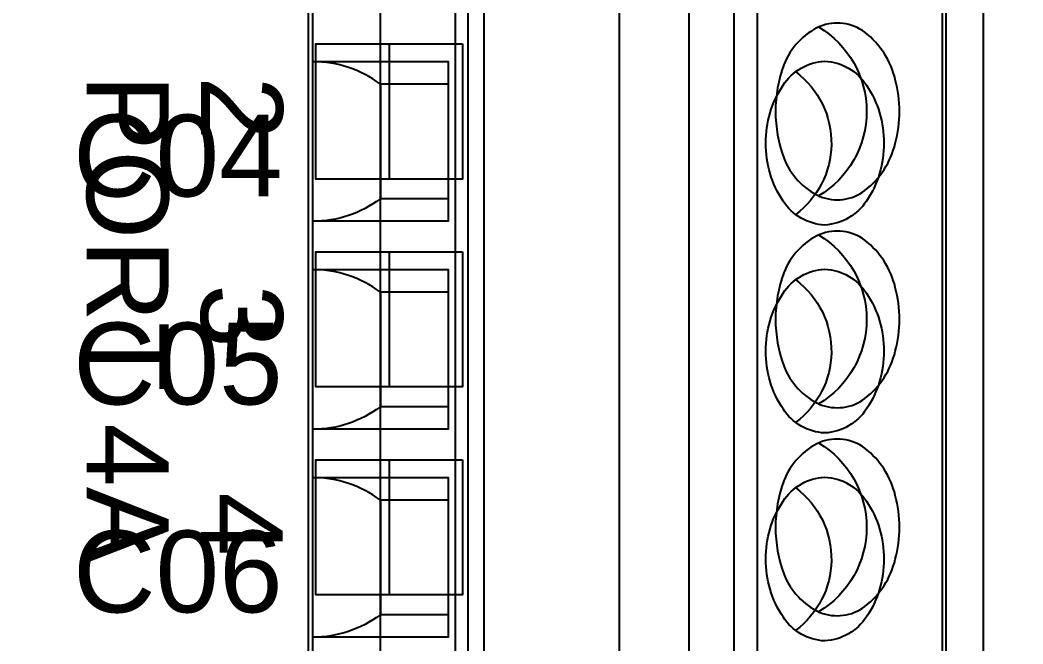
# Model space of a CAD drawing. Extents: x 1 to 23.7, y 0.2 to 17.
# Drawn here: x 19.208 to 20.173, y 5.437 to 6.037 of the extents above; entities that cross this region are included whole.
import ezdxf

# ---------------------------------------------------------------- set-up
doc = ezdxf.new("R2010")
doc.units = 0
doc.header["$MEASUREMENT"] = 0
for name, color, linetype in [('2_01__0-__EMPTY', 7, 'CONTINUOUS'), ('2_02__A0__EIA-232_EIA-485', 7, 'CONTINUOUS'), ('2_03__1-___4__DI__4__DO__S', 7, 'CONTINUOUS'), ('2_04__B-___4__DI__4__DO__F', 7, 'CONTINUOUS'), ('2_05__C-___4__DI__3__DO', 7, 'CONTINUOUS'), ('2_06__2X___8__DO__STD_FORM', 7, 'CONTINUOUS'), ('2_07__2A___8__DO__STD_FORM', 7, 'CONTINUOUS'), ('2_08__2B___8__DO__STD__6__', 7, 'CONTINUOUS'), ('2_09__2C___8__DO__STD__2__', 7, 'CONTINUOUS'), ('2_10__3-___8__DI', 7, 'CONTINUOUS'), ('2_11__D-___14__DI', 7, 'CONTINUOUS'), ('2_12__5-___8__AI', 7, 'CONTINUOUS'), ('2_13__6-___4__AI__4__AO', 7, 'CONTINUOUS'), ('6_00_____DWG', 7, 'CONTINUOUS')]:
    doc.layers.add(name, color=color, linetype=linetype)
doc.styles.add('ARIAL', font='arial.ttf')

msp = doc.modelspace()

# ---------------------------------------------------------------- linework, layer by layer
at = {"layer": '2_01__0-__EMPTY'}
msp.add_lwpolyline([(20.13457, 5.24851), (20.13457, 6.21374, 0.414214), (20.10468, 6.24363), (20.08957, 6.24363), (20.08957, 6.48363), (20.10468, 6.48363, 0.414214), (20.13457, 6.51351), (20.13457, 6.87124, 0.414973), (20.10468, 6.90113), (19.58445, 6.90113, 0.414973), (19.55457, 6.87124), (19.55457, 6.51351, 0.414214), (19.58445, 6.48363), (19.59957, 6.48363), (19.59957, 6.24363), (19.58445, 6.24363, 0.414214), (19.55457, 6.21374), (19.55457, 5.24851, 0.414214)], format="xyb", dxfattribs=at)
at = {"layer": '2_02__A0__EIA-232_EIA-485'}
for points in [[(20.09482, 6.24907), (20.09482, 5.24907), (19.48582, 5.24907), (19.48582, 6.24907)], [(19.63375, 6.01407), (19.63375, 5.88407), (19.49289, 5.88407), (19.49289, 6.01407)], [(19.63375, 5.81407), (19.63375, 5.68407), (19.49289, 5.68407), (19.49289, 5.81407)], [(19.63375, 5.61407), (19.63375, 5.48407), (19.49289, 5.48407), (19.49289, 5.61407)]]:
    msp.add_lwpolyline(points, close=True, dxfattribs=at)
for points in [[(19.63929, 5.24907), (19.63929, 6.24907)], [(19.78482, 5.24907), (19.78482, 6.24907)], [(19.89482, 5.24907), (19.89482, 6.24907)], [(19.5636, 5.88407), (19.5636, 6.01407)], [(19.5636, 5.68407), (19.5636, 5.81407)], [(19.5636, 5.48407), (19.5636, 5.61407)]]:
    msp.add_lwpolyline(points, dxfattribs=at)
for points in [[(19.94271, 5.90432, 0.194747), (19.97737, 5.86731, 0.262202), (20.0206, 5.87298, 0.171582), (20.04986, 5.91836, 0.13218), (20.04986, 5.97977, 0.171584), (20.0206, 6.02516, 0.262202), (19.97737, 6.03082, 0.194747), (19.94271, 5.99381, 0.178318)], [(19.94271, 5.70432, 0.194747), (19.97737, 5.66731, 0.262202), (20.0206, 5.67298, 0.171582), (20.04986, 5.71836, 0.13218), (20.04986, 5.77977, 0.171584), (20.0206, 5.82516, 0.262202), (19.97737, 5.83082, 0.194747), (19.94271, 5.79381, 0.178318)], [(19.94271, 5.50432, 0.194747), (19.97737, 5.46731, 0.262202), (20.0206, 5.47298, 0.171582), (20.04986, 5.51836, 0.13218), (20.04986, 5.57977, 0.171584), (20.0206, 5.62516, 0.262202), (19.97737, 5.63082, 0.194747), (19.94271, 5.59381, 0.178318)]]:
    msp.add_lwpolyline(points, format="xyb", close=True, dxfattribs=at)
for points in [[(19.9762, 6.03027, -0.567711), (19.9762, 5.86786)], [(19.9762, 5.83027, -0.567711), (19.9762, 5.66786)], [(19.9762, 5.63027, -0.567711), (19.9762, 5.46786)]]:
    msp.add_lwpolyline(points, format="xyb", dxfattribs=at)
at = {"layer": '2_03__1-___4__DI__4__DO__S'}
msp.add_lwpolyline([(20.09857, 6.62016), (20.09857, 5.02016), (19.48986, 5.02016), (19.48986, 6.62016)], close=True, dxfattribs=at)
for points in [[(19.6266, 6.62016), (19.6266, 5.02016)], [(19.65444, 6.62016), (19.65444, 5.02016)], [(19.85154, 6.62016), (19.85154, 5.02016)], [(19.91697, 6.62016), (19.91697, 5.02016)], [(19.48986, 5.99693), (19.61993, 5.99693), (19.61993, 5.84339), (19.48986, 5.84339)], [(19.5548, 5.97528), (19.5548, 5.86504)], [(19.48986, 5.79693), (19.61993, 5.79693), (19.61993, 5.64339), (19.48986, 5.64339)], [(19.5548, 5.77528), (19.5548, 5.66504)], [(19.48986, 5.59693), (19.61993, 5.59693), (19.61993, 5.44339), (19.48986, 5.44339)], [(19.5548, 5.57528), (19.5548, 5.46504)]]:
    msp.add_lwpolyline(points, dxfattribs=at)
for points in [[(19.61993, 5.97528), (19.5548, 5.97528, 0.162853), (19.48986, 5.99693, 1.944453)], [(19.95406, 5.98724, -0.001746), (19.95419, 5.9871, -0.240907), (19.98843, 5.91701, -0.231198), (19.95419, 5.85007, -0.005828), (19.95426, 5.84977)], [(19.61993, 5.86504), (19.5548, 5.86504, -0.162853), (19.48986, 5.84339, -1.944453)], [(19.61993, 5.77528), (19.5548, 5.77528, 0.162853), (19.48986, 5.79693, 1.944453)], [(19.95406, 5.78724, -0.001746), (19.95419, 5.7871, -0.240907), (19.98843, 5.71701, -0.231198), (19.95419, 5.65007, -0.005828), (19.95426, 5.64977)], [(19.61993, 5.66504), (19.5548, 5.66504, -0.162853), (19.48986, 5.64339, -1.944453)], [(19.61993, 5.57528), (19.5548, 5.57528, 0.162853), (19.48986, 5.59693, 1.944453)], [(19.95406, 5.58724, -0.001746), (19.95419, 5.5871, -0.240907), (19.98843, 5.51701, -0.231198), (19.95419, 5.45007, -0.005828), (19.95426, 5.44977)], [(19.61993, 5.46504), (19.5548, 5.46504, -0.162853), (19.48986, 5.44339, -1.944453)]]:
    msp.add_lwpolyline(points, format="xyb", dxfattribs=at)
for points in [[(19.98209, 5.99733, -0.244062), (20.02215, 5.97426, -0.154167), (20.03874, 5.91858, -0.154167), (20.02215, 5.86291, -0.236767), (19.98209, 5.83984, -0.24406), (19.94204, 5.86291, -0.154167), (19.92545, 5.91858, -0.154167), (19.94204, 5.97426, -0.244061)], [(19.98209, 5.79733, -0.244062), (20.02215, 5.77426, -0.154167), (20.03874, 5.71858, -0.154167), (20.02215, 5.66291, -0.236767), (19.98209, 5.63984, -0.24406), (19.94204, 5.66291, -0.154167), (19.92545, 5.71858, -0.154167), (19.94204, 5.77426, -0.244061)], [(19.98209, 5.59733, -0.244062), (20.02215, 5.57426, -0.154167), (20.03874, 5.51858, -0.154167), (20.02215, 5.46291, -0.236767), (19.98209, 5.43984, -0.24406), (19.94204, 5.46291, -0.154167), (19.92545, 5.51858, -0.154167), (19.94204, 5.57426, -0.244061)]]:
    msp.add_lwpolyline(points, format="xyb", close=True, dxfattribs=at)
at = {"layer": '2_04__B-___4__DI__4__DO__F'}
msp.add_lwpolyline([(20.09857, 6.62016), (20.09857, 5.02016), (19.48986, 5.02016), (19.48986, 6.62016)], close=True, dxfattribs=at)
for points in [[(19.6266, 6.62016), (19.6266, 5.02016)], [(19.65444, 6.62016), (19.65444, 5.02016)], [(19.85154, 6.62016), (19.85154, 5.02016)], [(19.91697, 6.62016), (19.91697, 5.02016)], [(19.48986, 5.99693), (19.61993, 5.99693), (19.61993, 5.84339), (19.48986, 5.84339)], [(19.5548, 5.97528), (19.5548, 5.86504)], [(19.48986, 5.79693), (19.61993, 5.79693), (19.61993, 5.64339), (19.48986, 5.64339)], [(19.5548, 5.77528), (19.5548, 5.66504)], [(19.48986, 5.59693), (19.61993, 5.59693), (19.61993, 5.44339), (19.48986, 5.44339)], [(19.5548, 5.57528), (19.5548, 5.46504)]]:
    msp.add_lwpolyline(points, dxfattribs=at)
for points in [[(19.61993, 5.97528), (19.5548, 5.97528, 0.162853), (19.48986, 5.99693, 1.944453)], [(19.95406, 5.98724, -0.001746), (19.95419, 5.9871, -0.240907), (19.98843, 5.91701, -0.231198), (19.95419, 5.85007, -0.005828), (19.95426, 5.84977)], [(19.61993, 5.86504), (19.5548, 5.86504, -0.162853), (19.48986, 5.84339, -1.944453)], [(19.61993, 5.77528), (19.5548, 5.77528, 0.162853), (19.48986, 5.79693, 1.944453)], [(19.95406, 5.78724, -0.001746), (19.95419, 5.7871, -0.240907), (19.98843, 5.71701, -0.231198), (19.95419, 5.65007, -0.005828), (19.95426, 5.64977)], [(19.61993, 5.66504), (19.5548, 5.66504, -0.162853), (19.48986, 5.64339, -1.944453)], [(19.61993, 5.57528), (19.5548, 5.57528, 0.162853), (19.48986, 5.59693, 1.944453)], [(19.95406, 5.58724, -0.001746), (19.95419, 5.5871, -0.240907), (19.98843, 5.51701, -0.231198), (19.95419, 5.45007, -0.005828), (19.95426, 5.44977)], [(19.61993, 5.46504), (19.5548, 5.46504, -0.162853), (19.48986, 5.44339, -1.944453)]]:
    msp.add_lwpolyline(points, format="xyb", dxfattribs=at)
for points in [[(19.98209, 5.99733, -0.244062), (20.02215, 5.97426, -0.154167), (20.03874, 5.91858, -0.154167), (20.02215, 5.86291, -0.236767), (19.98209, 5.83984, -0.24406), (19.94204, 5.86291, -0.154167), (19.92545, 5.91858, -0.154167), (19.94204, 5.97426, -0.244061)], [(19.98209, 5.79733, -0.244062), (20.02215, 5.77426, -0.154167), (20.03874, 5.71858, -0.154167), (20.02215, 5.66291, -0.236767), (19.98209, 5.63984, -0.24406), (19.94204, 5.66291, -0.154167), (19.92545, 5.71858, -0.154167), (19.94204, 5.77426, -0.244061)], [(19.98209, 5.59733, -0.244062), (20.02215, 5.57426, -0.154167), (20.03874, 5.51858, -0.154167), (20.02215, 5.46291, -0.236767), (19.98209, 5.43984, -0.24406), (19.94204, 5.46291, -0.154167), (19.92545, 5.51858, -0.154167), (19.94204, 5.57426, -0.244061)]]:
    msp.add_lwpolyline(points, format="xyb", close=True, dxfattribs=at)
at = {"layer": '2_05__C-___4__DI__3__DO'}
msp.add_lwpolyline([(20.09857, 6.62016), (20.09857, 5.02016), (19.48986, 5.02016), (19.48986, 6.62016)], close=True, dxfattribs=at)
for points in [[(19.6266, 6.62016), (19.6266, 5.02016)], [(19.65444, 6.62016), (19.65444, 5.02016)], [(19.85154, 6.62016), (19.85154, 5.02016)], [(19.91697, 6.62016), (19.91697, 5.02016)], [(19.48986, 5.99693), (19.61993, 5.99693), (19.61993, 5.84339), (19.48986, 5.84339)], [(19.5548, 5.97528), (19.5548, 5.86504)], [(19.48986, 5.79693), (19.61993, 5.79693), (19.61993, 5.64339), (19.48986, 5.64339)], [(19.5548, 5.77528), (19.5548, 5.66504)], [(19.48986, 5.59693), (19.61993, 5.59693), (19.61993, 5.44339), (19.48986, 5.44339)], [(19.5548, 5.57528), (19.5548, 5.46504)]]:
    msp.add_lwpolyline(points, dxfattribs=at)
for points in [[(19.61993, 5.97528), (19.5548, 5.97528, 0.162853), (19.48986, 5.99693, 1.944453)], [(19.95406, 5.98724, -0.001746), (19.95419, 5.9871, -0.240907), (19.98843, 5.91701, -0.231198), (19.95419, 5.85007, -0.005828), (19.95426, 5.84977)], [(19.61993, 5.86504), (19.5548, 5.86504, -0.162853), (19.48986, 5.84339, -1.944453)], [(19.61993, 5.77528), (19.5548, 5.77528, 0.162853), (19.48986, 5.79693, 1.944453)], [(19.95406, 5.78724, -0.001746), (19.95419, 5.7871, -0.240907), (19.98843, 5.71701, -0.231198), (19.95419, 5.65007, -0.005828), (19.95426, 5.64977)], [(19.61993, 5.66504), (19.5548, 5.66504, -0.162853), (19.48986, 5.64339, -1.944453)], [(19.61993, 5.57528), (19.5548, 5.57528, 0.162853), (19.48986, 5.59693, 1.944453)], [(19.95406, 5.58724, -0.001746), (19.95419, 5.5871, -0.240907), (19.98843, 5.51701, -0.231198), (19.95419, 5.45007, -0.005828), (19.95426, 5.44977)], [(19.61993, 5.46504), (19.5548, 5.46504, -0.162853), (19.48986, 5.44339, -1.944453)]]:
    msp.add_lwpolyline(points, format="xyb", dxfattribs=at)
for points in [[(19.98209, 5.99733, -0.244062), (20.02215, 5.97426, -0.154167), (20.03874, 5.91858, -0.154167), (20.02215, 5.86291, -0.236767), (19.98209, 5.83984, -0.24406), (19.94204, 5.86291, -0.154167), (19.92545, 5.91858, -0.154167), (19.94204, 5.97426, -0.244061)], [(19.98209, 5.79733, -0.244062), (20.02215, 5.77426, -0.154167), (20.03874, 5.71858, -0.154167), (20.02215, 5.66291, -0.236767), (19.98209, 5.63984, -0.24406), (19.94204, 5.66291, -0.154167), (19.92545, 5.71858, -0.154167), (19.94204, 5.77426, -0.244061)], [(19.98209, 5.59733, -0.244062), (20.02215, 5.57426, -0.154167), (20.03874, 5.51858, -0.154167), (20.02215, 5.46291, -0.236767), (19.98209, 5.43984, -0.24406), (19.94204, 5.46291, -0.154167), (19.92545, 5.51858, -0.154167), (19.94204, 5.57426, -0.244061)]]:
    msp.add_lwpolyline(points, format="xyb", close=True, dxfattribs=at)
at = {"layer": '2_06__2X___8__DO__STD_FORM'}
msp.add_lwpolyline([(20.09857, 6.62016), (20.09857, 5.02016), (19.48986, 5.02016), (19.48986, 6.62016)], close=True, dxfattribs=at)
for points in [[(19.6266, 6.62016), (19.6266, 5.02016)], [(19.65444, 6.62016), (19.65444, 5.02016)], [(19.85154, 6.62016), (19.85154, 5.02016)], [(19.91697, 6.62016), (19.91697, 5.02016)], [(19.48986, 5.99693), (19.61993, 5.99693), (19.61993, 5.84339), (19.48986, 5.84339)], [(19.5548, 5.97528), (19.5548, 5.86504)], [(19.48986, 5.79693), (19.61993, 5.79693), (19.61993, 5.64339), (19.48986, 5.64339)], [(19.5548, 5.77528), (19.5548, 5.66504)], [(19.48986, 5.59693), (19.61993, 5.59693), (19.61993, 5.44339), (19.48986, 5.44339)], [(19.5548, 5.57528), (19.5548, 5.46504)]]:
    msp.add_lwpolyline(points, dxfattribs=at)
for points in [[(19.61993, 5.97528), (19.5548, 5.97528, 0.162853), (19.48986, 5.99693, 1.944453)], [(19.95406, 5.98724, -0.001746), (19.95419, 5.9871, -0.240907), (19.98843, 5.91701, -0.231198), (19.95419, 5.85007, -0.005828), (19.95426, 5.84977)], [(19.61993, 5.86504), (19.5548, 5.86504, -0.162853), (19.48986, 5.84339, -1.944453)], [(19.61993, 5.77528), (19.5548, 5.77528, 0.162853), (19.48986, 5.79693, 1.944453)], [(19.95406, 5.78724, -0.001746), (19.95419, 5.7871, -0.240907), (19.98843, 5.71701, -0.231198), (19.95419, 5.65007, -0.005828), (19.95426, 5.64977)], [(19.61993, 5.66504), (19.5548, 5.66504, -0.162853), (19.48986, 5.64339, -1.944453)], [(19.61993, 5.57528), (19.5548, 5.57528, 0.162853), (19.48986, 5.59693, 1.944453)], [(19.95406, 5.58724, -0.001746), (19.95419, 5.5871, -0.240907), (19.98843, 5.51701, -0.231198), (19.95419, 5.45007, -0.005828), (19.95426, 5.44977)], [(19.61993, 5.46504), (19.5548, 5.46504, -0.162853), (19.48986, 5.44339, -1.944453)]]:
    msp.add_lwpolyline(points, format="xyb", dxfattribs=at)
for points in [[(19.98209, 5.99733, -0.244062), (20.02215, 5.97426, -0.154167), (20.03874, 5.91858, -0.154167), (20.02215, 5.86291, -0.236767), (19.98209, 5.83984, -0.24406), (19.94204, 5.86291, -0.154167), (19.92545, 5.91858, -0.154167), (19.94204, 5.97426, -0.244061)], [(19.98209, 5.79733, -0.244062), (20.02215, 5.77426, -0.154167), (20.03874, 5.71858, -0.154167), (20.02215, 5.66291, -0.236767), (19.98209, 5.63984, -0.24406), (19.94204, 5.66291, -0.154167), (19.92545, 5.71858, -0.154167), (19.94204, 5.77426, -0.244061)], [(19.98209, 5.59733, -0.244062), (20.02215, 5.57426, -0.154167), (20.03874, 5.51858, -0.154167), (20.02215, 5.46291, -0.236767), (19.98209, 5.43984, -0.24406), (19.94204, 5.46291, -0.154167), (19.92545, 5.51858, -0.154167), (19.94204, 5.57426, -0.244061)]]:
    msp.add_lwpolyline(points, format="xyb", close=True, dxfattribs=at)
at = {"layer": '2_07__2A___8__DO__STD_FORM'}
msp.add_lwpolyline([(20.09857, 6.62016), (20.09857, 5.02016), (19.48986, 5.02016), (19.48986, 6.62016)], close=True, dxfattribs=at)
for points in [[(19.6266, 6.62016), (19.6266, 5.02016)], [(19.65444, 6.62016), (19.65444, 5.02016)], [(19.85154, 6.62016), (19.85154, 5.02016)], [(19.91697, 6.62016), (19.91697, 5.02016)], [(19.48986, 5.99693), (19.61993, 5.99693), (19.61993, 5.84339), (19.48986, 5.84339)], [(19.5548, 5.97528), (19.5548, 5.86504)], [(19.48986, 5.79693), (19.61993, 5.79693), (19.61993, 5.64339), (19.48986, 5.64339)], [(19.5548, 5.77528), (19.5548, 5.66504)], [(19.48986, 5.59693), (19.61993, 5.59693), (19.61993, 5.44339), (19.48986, 5.44339)], [(19.5548, 5.57528), (19.5548, 5.46504)]]:
    msp.add_lwpolyline(points, dxfattribs=at)
for points in [[(19.61993, 5.97528), (19.5548, 5.97528, 0.162853), (19.48986, 5.99693, 1.944453)], [(19.95406, 5.98724, -0.001746), (19.95419, 5.9871, -0.240907), (19.98843, 5.91701, -0.231198), (19.95419, 5.85007, -0.005828), (19.95426, 5.84977)], [(19.61993, 5.86504), (19.5548, 5.86504, -0.162853), (19.48986, 5.84339, -1.944453)], [(19.61993, 5.77528), (19.5548, 5.77528, 0.162853), (19.48986, 5.79693, 1.944453)], [(19.95406, 5.78724, -0.001746), (19.95419, 5.7871, -0.240907), (19.98843, 5.71701, -0.231198), (19.95419, 5.65007, -0.005828), (19.95426, 5.64977)], [(19.61993, 5.66504), (19.5548, 5.66504, -0.162853), (19.48986, 5.64339, -1.944453)], [(19.61993, 5.57528), (19.5548, 5.57528, 0.162853), (19.48986, 5.59693, 1.944453)], [(19.95406, 5.58724, -0.001746), (19.95419, 5.5871, -0.240907), (19.98843, 5.51701, -0.231198), (19.95419, 5.45007, -0.005828), (19.95426, 5.44977)], [(19.61993, 5.46504), (19.5548, 5.46504, -0.162853), (19.48986, 5.44339, -1.944453)]]:
    msp.add_lwpolyline(points, format="xyb", dxfattribs=at)
for points in [[(19.98209, 5.99733, -0.244062), (20.02215, 5.97426, -0.154167), (20.03874, 5.91858, -0.154167), (20.02215, 5.86291, -0.236767), (19.98209, 5.83984, -0.24406), (19.94204, 5.86291, -0.154167), (19.92545, 5.91858, -0.154167), (19.94204, 5.97426, -0.244061)], [(19.98209, 5.79733, -0.244062), (20.02215, 5.77426, -0.154167), (20.03874, 5.71858, -0.154167), (20.02215, 5.66291, -0.236767), (19.98209, 5.63984, -0.24406), (19.94204, 5.66291, -0.154167), (19.92545, 5.71858, -0.154167), (19.94204, 5.77426, -0.244061)], [(19.98209, 5.59733, -0.244062), (20.02215, 5.57426, -0.154167), (20.03874, 5.51858, -0.154167), (20.02215, 5.46291, -0.236767), (19.98209, 5.43984, -0.24406), (19.94204, 5.46291, -0.154167), (19.92545, 5.51858, -0.154167), (19.94204, 5.57426, -0.244061)]]:
    msp.add_lwpolyline(points, format="xyb", close=True, dxfattribs=at)
at = {"layer": '2_08__2B___8__DO__STD__6__'}
msp.add_lwpolyline([(20.09857, 6.62016), (20.09857, 5.02016), (19.48986, 5.02016), (19.48986, 6.62016)], close=True, dxfattribs=at)
for points in [[(19.6266, 6.62016), (19.6266, 5.02016)], [(19.65444, 6.62016), (19.65444, 5.02016)], [(19.85154, 6.62016), (19.85154, 5.02016)], [(19.91697, 6.62016), (19.91697, 5.02016)], [(19.48986, 5.99693), (19.61993, 5.99693), (19.61993, 5.84339), (19.48986, 5.84339)], [(19.5548, 5.97528), (19.5548, 5.86504)], [(19.48986, 5.79693), (19.61993, 5.79693), (19.61993, 5.64339), (19.48986, 5.64339)], [(19.5548, 5.77528), (19.5548, 5.66504)], [(19.48986, 5.59693), (19.61993, 5.59693), (19.61993, 5.44339), (19.48986, 5.44339)], [(19.5548, 5.57528), (19.5548, 5.46504)]]:
    msp.add_lwpolyline(points, dxfattribs=at)
for points in [[(19.61993, 5.97528), (19.5548, 5.97528, 0.162853), (19.48986, 5.99693, 1.944453)], [(19.95406, 5.98724, -0.001746), (19.95419, 5.9871, -0.240907), (19.98843, 5.91701, -0.231198), (19.95419, 5.85007, -0.005828), (19.95426, 5.84977)], [(19.61993, 5.86504), (19.5548, 5.86504, -0.162853), (19.48986, 5.84339, -1.944453)], [(19.61993, 5.77528), (19.5548, 5.77528, 0.162853), (19.48986, 5.79693, 1.944453)], [(19.95406, 5.78724, -0.001746), (19.95419, 5.7871, -0.240907), (19.98843, 5.71701, -0.231198), (19.95419, 5.65007, -0.005828), (19.95426, 5.64977)], [(19.61993, 5.66504), (19.5548, 5.66504, -0.162853), (19.48986, 5.64339, -1.944453)], [(19.61993, 5.57528), (19.5548, 5.57528, 0.162853), (19.48986, 5.59693, 1.944453)], [(19.95406, 5.58724, -0.001746), (19.95419, 5.5871, -0.240907), (19.98843, 5.51701, -0.231198), (19.95419, 5.45007, -0.005828), (19.95426, 5.44977)], [(19.61993, 5.46504), (19.5548, 5.46504, -0.162853), (19.48986, 5.44339, -1.944453)]]:
    msp.add_lwpolyline(points, format="xyb", dxfattribs=at)
for points in [[(19.98209, 5.99733, -0.244062), (20.02215, 5.97426, -0.154167), (20.03874, 5.91858, -0.154167), (20.02215, 5.86291, -0.236767), (19.98209, 5.83984, -0.24406), (19.94204, 5.86291, -0.154167), (19.92545, 5.91858, -0.154167), (19.94204, 5.97426, -0.244061)], [(19.98209, 5.79733, -0.244062), (20.02215, 5.77426, -0.154167), (20.03874, 5.71858, -0.154167), (20.02215, 5.66291, -0.236767), (19.98209, 5.63984, -0.24406), (19.94204, 5.66291, -0.154167), (19.92545, 5.71858, -0.154167), (19.94204, 5.77426, -0.244061)], [(19.98209, 5.59733, -0.244062), (20.02215, 5.57426, -0.154167), (20.03874, 5.51858, -0.154167), (20.02215, 5.46291, -0.236767), (19.98209, 5.43984, -0.24406), (19.94204, 5.46291, -0.154167), (19.92545, 5.51858, -0.154167), (19.94204, 5.57426, -0.244061)]]:
    msp.add_lwpolyline(points, format="xyb", close=True, dxfattribs=at)
at = {"layer": '2_09__2C___8__DO__STD__2__'}
msp.add_lwpolyline([(20.09857, 6.62016), (20.09857, 5.02016), (19.48986, 5.02016), (19.48986, 6.62016)], close=True, dxfattribs=at)
for points in [[(19.6266, 6.62016), (19.6266, 5.02016)], [(19.65444, 6.62016), (19.65444, 5.02016)], [(19.85154, 6.62016), (19.85154, 5.02016)], [(19.91697, 6.62016), (19.91697, 5.02016)], [(19.48986, 5.99693), (19.61993, 5.99693), (19.61993, 5.84339), (19.48986, 5.84339)], [(19.5548, 5.97528), (19.5548, 5.86504)], [(19.48986, 5.79693), (19.61993, 5.79693), (19.61993, 5.64339), (19.48986, 5.64339)], [(19.5548, 5.77528), (19.5548, 5.66504)], [(19.48986, 5.59693), (19.61993, 5.59693), (19.61993, 5.44339), (19.48986, 5.44339)], [(19.5548, 5.57528), (19.5548, 5.46504)]]:
    msp.add_lwpolyline(points, dxfattribs=at)
for points in [[(19.61993, 5.97528), (19.5548, 5.97528, 0.162853), (19.48986, 5.99693, 1.944453)], [(19.95406, 5.98724, -0.001746), (19.95419, 5.9871, -0.240907), (19.98843, 5.91701, -0.231198), (19.95419, 5.85007, -0.005828), (19.95426, 5.84977)], [(19.61993, 5.86504), (19.5548, 5.86504, -0.162853), (19.48986, 5.84339, -1.944453)], [(19.61993, 5.77528), (19.5548, 5.77528, 0.162853), (19.48986, 5.79693, 1.944453)], [(19.95406, 5.78724, -0.001746), (19.95419, 5.7871, -0.240907), (19.98843, 5.71701, -0.231198), (19.95419, 5.65007, -0.005828), (19.95426, 5.64977)], [(19.61993, 5.66504), (19.5548, 5.66504, -0.162853), (19.48986, 5.64339, -1.944453)], [(19.61993, 5.57528), (19.5548, 5.57528, 0.162853), (19.48986, 5.59693, 1.944453)], [(19.95406, 5.58724, -0.001746), (19.95419, 5.5871, -0.240907), (19.98843, 5.51701, -0.231198), (19.95419, 5.45007, -0.005828), (19.95426, 5.44977)], [(19.61993, 5.46504), (19.5548, 5.46504, -0.162853), (19.48986, 5.44339, -1.944453)]]:
    msp.add_lwpolyline(points, format="xyb", dxfattribs=at)
for points in [[(19.98209, 5.99733, -0.244062), (20.02215, 5.97426, -0.154167), (20.03874, 5.91858, -0.154167), (20.02215, 5.86291, -0.236767), (19.98209, 5.83984, -0.24406), (19.94204, 5.86291, -0.154167), (19.92545, 5.91858, -0.154167), (19.94204, 5.97426, -0.244061)], [(19.98209, 5.79733, -0.244062), (20.02215, 5.77426, -0.154167), (20.03874, 5.71858, -0.154167), (20.02215, 5.66291, -0.236767), (19.98209, 5.63984, -0.24406), (19.94204, 5.66291, -0.154167), (19.92545, 5.71858, -0.154167), (19.94204, 5.77426, -0.244061)], [(19.98209, 5.59733, -0.244062), (20.02215, 5.57426, -0.154167), (20.03874, 5.51858, -0.154167), (20.02215, 5.46291, -0.236767), (19.98209, 5.43984, -0.24406), (19.94204, 5.46291, -0.154167), (19.92545, 5.51858, -0.154167), (19.94204, 5.57426, -0.244061)]]:
    msp.add_lwpolyline(points, format="xyb", close=True, dxfattribs=at)
at = {"layer": '2_10__3-___8__DI'}
msp.add_lwpolyline([(20.09857, 6.62016), (20.09857, 5.02016), (19.48986, 5.02016), (19.48986, 6.62016)], close=True, dxfattribs=at)
for points in [[(19.6266, 6.62016), (19.6266, 5.02016)], [(19.65444, 6.62016), (19.65444, 5.02016)], [(19.85154, 6.62016), (19.85154, 5.02016)], [(19.91697, 6.62016), (19.91697, 5.02016)], [(19.48986, 5.99693), (19.61993, 5.99693), (19.61993, 5.84339), (19.48986, 5.84339)], [(19.5548, 5.97528), (19.5548, 5.86504)], [(19.48986, 5.79693), (19.61993, 5.79693), (19.61993, 5.64339), (19.48986, 5.64339)], [(19.5548, 5.77528), (19.5548, 5.66504)], [(19.48986, 5.59693), (19.61993, 5.59693), (19.61993, 5.44339), (19.48986, 5.44339)], [(19.5548, 5.57528), (19.5548, 5.46504)]]:
    msp.add_lwpolyline(points, dxfattribs=at)
for points in [[(19.61993, 5.97528), (19.5548, 5.97528, 0.162853), (19.48986, 5.99693, 1.944453)], [(19.95406, 5.98724, -0.001746), (19.95419, 5.9871, -0.240907), (19.98843, 5.91701, -0.231198), (19.95419, 5.85007, -0.005828), (19.95426, 5.84977)], [(19.61993, 5.86504), (19.5548, 5.86504, -0.162853), (19.48986, 5.84339, -1.944453)], [(19.61993, 5.77528), (19.5548, 5.77528, 0.162853), (19.48986, 5.79693, 1.944453)], [(19.95406, 5.78724, -0.001746), (19.95419, 5.7871, -0.240907), (19.98843, 5.71701, -0.231198), (19.95419, 5.65007, -0.005828), (19.95426, 5.64977)], [(19.61993, 5.66504), (19.5548, 5.66504, -0.162853), (19.48986, 5.64339, -1.944453)], [(19.61993, 5.57528), (19.5548, 5.57528, 0.162853), (19.48986, 5.59693, 1.944453)], [(19.95406, 5.58724, -0.001746), (19.95419, 5.5871, -0.240907), (19.98843, 5.51701, -0.231198), (19.95419, 5.45007, -0.005828), (19.95426, 5.44977)], [(19.61993, 5.46504), (19.5548, 5.46504, -0.162853), (19.48986, 5.44339, -1.944453)]]:
    msp.add_lwpolyline(points, format="xyb", dxfattribs=at)
for points in [[(19.98209, 5.99733, -0.244062), (20.02215, 5.97426, -0.154167), (20.03874, 5.91858, -0.154167), (20.02215, 5.86291, -0.236767), (19.98209, 5.83984, -0.24406), (19.94204, 5.86291, -0.154167), (19.92545, 5.91858, -0.154167), (19.94204, 5.97426, -0.244061)], [(19.98209, 5.79733, -0.244062), (20.02215, 5.77426, -0.154167), (20.03874, 5.71858, -0.154167), (20.02215, 5.66291, -0.236767), (19.98209, 5.63984, -0.24406), (19.94204, 5.66291, -0.154167), (19.92545, 5.71858, -0.154167), (19.94204, 5.77426, -0.244061)], [(19.98209, 5.59733, -0.244062), (20.02215, 5.57426, -0.154167), (20.03874, 5.51858, -0.154167), (20.02215, 5.46291, -0.236767), (19.98209, 5.43984, -0.24406), (19.94204, 5.46291, -0.154167), (19.92545, 5.51858, -0.154167), (19.94204, 5.57426, -0.244061)]]:
    msp.add_lwpolyline(points, format="xyb", close=True, dxfattribs=at)
at = {"layer": '2_11__D-___14__DI'}
msp.add_lwpolyline([(20.09857, 6.62016), (20.09857, 5.02016), (19.48986, 5.02016), (19.48986, 6.62016)], close=True, dxfattribs=at)
for points in [[(19.6266, 6.62016), (19.6266, 5.02016)], [(19.65444, 6.62016), (19.65444, 5.02016)], [(19.85154, 6.62016), (19.85154, 5.02016)], [(19.91697, 6.62016), (19.91697, 5.02016)], [(19.48986, 5.99693), (19.61993, 5.99693), (19.61993, 5.84339), (19.48986, 5.84339)], [(19.5548, 5.97528), (19.5548, 5.86504)], [(19.48986, 5.79693), (19.61993, 5.79693), (19.61993, 5.64339), (19.48986, 5.64339)], [(19.5548, 5.77528), (19.5548, 5.66504)], [(19.48986, 5.59693), (19.61993, 5.59693), (19.61993, 5.44339), (19.48986, 5.44339)], [(19.5548, 5.57528), (19.5548, 5.46504)]]:
    msp.add_lwpolyline(points, dxfattribs=at)
for points in [[(19.61993, 5.97528), (19.5548, 5.97528, 0.162853), (19.48986, 5.99693, 1.944453)], [(19.95406, 5.98724, -0.001746), (19.95419, 5.9871, -0.240907), (19.98843, 5.91701, -0.231198), (19.95419, 5.85007, -0.005828), (19.95426, 5.84977)], [(19.61993, 5.86504), (19.5548, 5.86504, -0.162853), (19.48986, 5.84339, -1.944453)], [(19.61993, 5.77528), (19.5548, 5.77528, 0.162853), (19.48986, 5.79693, 1.944453)], [(19.95406, 5.78724, -0.001746), (19.95419, 5.7871, -0.240907), (19.98843, 5.71701, -0.231198), (19.95419, 5.65007, -0.005828), (19.95426, 5.64977)], [(19.61993, 5.66504), (19.5548, 5.66504, -0.162853), (19.48986, 5.64339, -1.944453)], [(19.61993, 5.57528), (19.5548, 5.57528, 0.162853), (19.48986, 5.59693, 1.944453)], [(19.95406, 5.58724, -0.001746), (19.95419, 5.5871, -0.240907), (19.98843, 5.51701, -0.231198), (19.95419, 5.45007, -0.005828), (19.95426, 5.44977)], [(19.61993, 5.46504), (19.5548, 5.46504, -0.162853), (19.48986, 5.44339, -1.944453)]]:
    msp.add_lwpolyline(points, format="xyb", dxfattribs=at)
for points in [[(19.98209, 5.99733, -0.244062), (20.02215, 5.97426, -0.154167), (20.03874, 5.91858, -0.154167), (20.02215, 5.86291, -0.236767), (19.98209, 5.83984, -0.24406), (19.94204, 5.86291, -0.154167), (19.92545, 5.91858, -0.154167), (19.94204, 5.97426, -0.244061)], [(19.98209, 5.79733, -0.244062), (20.02215, 5.77426, -0.154167), (20.03874, 5.71858, -0.154167), (20.02215, 5.66291, -0.236767), (19.98209, 5.63984, -0.24406), (19.94204, 5.66291, -0.154167), (19.92545, 5.71858, -0.154167), (19.94204, 5.77426, -0.244061)], [(19.98209, 5.59733, -0.244062), (20.02215, 5.57426, -0.154167), (20.03874, 5.51858, -0.154167), (20.02215, 5.46291, -0.236767), (19.98209, 5.43984, -0.24406), (19.94204, 5.46291, -0.154167), (19.92545, 5.51858, -0.154167), (19.94204, 5.57426, -0.244061)]]:
    msp.add_lwpolyline(points, format="xyb", close=True, dxfattribs=at)
at = {"layer": '2_12__5-___8__AI'}
msp.add_lwpolyline([(20.09857, 6.62016), (20.09857, 5.02016), (19.48986, 5.02016), (19.48986, 6.62016)], close=True, dxfattribs=at)
for points in [[(19.6266, 6.62016), (19.6266, 5.02016)], [(19.65444, 6.62016), (19.65444, 5.02016)], [(19.85154, 6.62016), (19.85154, 5.02016)], [(19.91697, 6.62016), (19.91697, 5.02016)], [(19.48986, 5.99693), (19.61993, 5.99693), (19.61993, 5.84339), (19.48986, 5.84339)], [(19.5548, 5.97528), (19.5548, 5.86504)], [(19.48986, 5.79693), (19.61993, 5.79693), (19.61993, 5.64339), (19.48986, 5.64339)], [(19.5548, 5.77528), (19.5548, 5.66504)], [(19.48986, 5.59693), (19.61993, 5.59693), (19.61993, 5.44339), (19.48986, 5.44339)], [(19.5548, 5.57528), (19.5548, 5.46504)]]:
    msp.add_lwpolyline(points, dxfattribs=at)
for points in [[(19.61993, 5.97528), (19.5548, 5.97528, 0.162853), (19.48986, 5.99693, 1.944453)], [(19.95406, 5.98724, -0.001746), (19.95419, 5.9871, -0.240907), (19.98843, 5.91701, -0.231198), (19.95419, 5.85007, -0.005828), (19.95426, 5.84977)], [(19.61993, 5.86504), (19.5548, 5.86504, -0.162853), (19.48986, 5.84339, -1.944453)], [(19.61993, 5.77528), (19.5548, 5.77528, 0.162853), (19.48986, 5.79693, 1.944453)], [(19.95406, 5.78724, -0.001746), (19.95419, 5.7871, -0.240907), (19.98843, 5.71701, -0.231198), (19.95419, 5.65007, -0.005828), (19.95426, 5.64977)], [(19.61993, 5.66504), (19.5548, 5.66504, -0.162853), (19.48986, 5.64339, -1.944453)], [(19.61993, 5.57528), (19.5548, 5.57528, 0.162853), (19.48986, 5.59693, 1.944453)], [(19.95406, 5.58724, -0.001746), (19.95419, 5.5871, -0.240907), (19.98843, 5.51701, -0.231198), (19.95419, 5.45007, -0.005828), (19.95426, 5.44977)], [(19.61993, 5.46504), (19.5548, 5.46504, -0.162853), (19.48986, 5.44339, -1.944453)]]:
    msp.add_lwpolyline(points, format="xyb", dxfattribs=at)
for points in [[(19.98209, 5.99733, -0.244062), (20.02215, 5.97426, -0.154167), (20.03874, 5.91858, -0.154167), (20.02215, 5.86291, -0.236767), (19.98209, 5.83984, -0.24406), (19.94204, 5.86291, -0.154167), (19.92545, 5.91858, -0.154167), (19.94204, 5.97426, -0.244061)], [(19.98209, 5.79733, -0.244062), (20.02215, 5.77426, -0.154167), (20.03874, 5.71858, -0.154167), (20.02215, 5.66291, -0.236767), (19.98209, 5.63984, -0.24406), (19.94204, 5.66291, -0.154167), (19.92545, 5.71858, -0.154167), (19.94204, 5.77426, -0.244061)], [(19.98209, 5.59733, -0.244062), (20.02215, 5.57426, -0.154167), (20.03874, 5.51858, -0.154167), (20.02215, 5.46291, -0.236767), (19.98209, 5.43984, -0.24406), (19.94204, 5.46291, -0.154167), (19.92545, 5.51858, -0.154167), (19.94204, 5.57426, -0.244061)]]:
    msp.add_lwpolyline(points, format="xyb", close=True, dxfattribs=at)
at = {"layer": '2_13__6-___4__AI__4__AO'}
msp.add_lwpolyline([(20.09857, 6.62016), (20.09857, 5.02016), (19.48986, 5.02016), (19.48986, 6.62016)], close=True, dxfattribs=at)
for points in [[(19.6266, 6.62016), (19.6266, 5.02016)], [(19.65444, 6.62016), (19.65444, 5.02016)], [(19.85154, 6.62016), (19.85154, 5.02016)], [(19.91697, 6.62016), (19.91697, 5.02016)], [(19.48986, 5.99693), (19.61993, 5.99693), (19.61993, 5.84339), (19.48986, 5.84339)], [(19.5548, 5.97528), (19.5548, 5.86504)], [(19.48986, 5.79693), (19.61993, 5.79693), (19.61993, 5.64339), (19.48986, 5.64339)], [(19.5548, 5.77528), (19.5548, 5.66504)], [(19.48986, 5.59693), (19.61993, 5.59693), (19.61993, 5.44339), (19.48986, 5.44339)], [(19.5548, 5.57528), (19.5548, 5.46504)]]:
    msp.add_lwpolyline(points, dxfattribs=at)
for points in [[(19.61993, 5.97528), (19.5548, 5.97528, 0.162853), (19.48986, 5.99693, 1.944453)], [(19.95406, 5.98724, -0.001746), (19.95419, 5.9871, -0.240907), (19.98843, 5.91701, -0.231198), (19.95419, 5.85007, -0.005828), (19.95426, 5.84977)], [(19.61993, 5.86504), (19.5548, 5.86504, -0.162853), (19.48986, 5.84339, -1.944453)], [(19.61993, 5.77528), (19.5548, 5.77528, 0.162853), (19.48986, 5.79693, 1.944453)], [(19.95406, 5.78724, -0.001746), (19.95419, 5.7871, -0.240907), (19.98843, 5.71701, -0.231198), (19.95419, 5.65007, -0.005828), (19.95426, 5.64977)], [(19.61993, 5.66504), (19.5548, 5.66504, -0.162853), (19.48986, 5.64339, -1.944453)], [(19.61993, 5.57528), (19.5548, 5.57528, 0.162853), (19.48986, 5.59693, 1.944453)], [(19.95406, 5.58724, -0.001746), (19.95419, 5.5871, -0.240907), (19.98843, 5.51701, -0.231198), (19.95419, 5.45007, -0.005828), (19.95426, 5.44977)], [(19.61993, 5.46504), (19.5548, 5.46504, -0.162853), (19.48986, 5.44339, -1.944453)]]:
    msp.add_lwpolyline(points, format="xyb", dxfattribs=at)
for points in [[(19.98209, 5.99733, -0.244062), (20.02215, 5.97426, -0.154167), (20.03874, 5.91858, -0.154167), (20.02215, 5.86291, -0.236767), (19.98209, 5.83984, -0.24406), (19.94204, 5.86291, -0.154167), (19.92545, 5.91858, -0.154167), (19.94204, 5.97426, -0.244061)], [(19.98209, 5.79733, -0.244062), (20.02215, 5.77426, -0.154167), (20.03874, 5.71858, -0.154167), (20.02215, 5.66291, -0.236767), (19.98209, 5.63984, -0.24406), (19.94204, 5.66291, -0.154167), (19.92545, 5.71858, -0.154167), (19.94204, 5.77426, -0.244061)], [(19.98209, 5.59733, -0.244062), (20.02215, 5.57426, -0.154167), (20.03874, 5.51858, -0.154167), (20.02215, 5.46291, -0.236767), (19.98209, 5.43984, -0.24406), (19.94204, 5.46291, -0.154167), (19.92545, 5.51858, -0.154167), (19.94204, 5.57426, -0.244061)]]:
    msp.add_lwpolyline(points, format="xyb", close=True, dxfattribs=at)
at = {"layer": '6_00_____DWG'}
msp.add_lwpolyline([(23, 6.8335), (23, 2.16814, -0.414214), (22.92126, 2.0894), (22.83268, 2.0894, 0.414214), (22.71457, 1.97129), (22.71457, 1.88271, -0.414213), (22.63583, 1.80397), (16.08071, 1.80397, -0.414213), (16.00197, 1.88271), (16.00197, 1.97129, 0.414213), (15.88386, 2.0894), (15.79528, 2.0894, -0.414213), (15.71654, 2.16814, -0.000001), (15.71654, 6.8335, -0.414214), (15.79528, 6.91224), (15.88386, 6.91224, 0.414214), (16.00197, 7.03035), (16.00197, 7.11893, -0.414214), (16.08071, 7.19767), (22.63583, 7.19767, -0.414213), (22.71457, 7.11893), (22.71457, 7.03035, 0.414213), (22.83268, 6.91224), (22.92126, 6.91224, -0.414213)], format="xyb", close=True, dxfattribs=at)

# ---------------------------------------------------------------- texts
at = {"layer": '2_01__0-__EMPTY', "style": 'ARIAL'}
for s, p in [('C04', (19.25932, 5.86727)), ('C05', (19.25932, 5.66728)), ('C06', (19.25932, 5.46728))]:
    msp.add_text(s, height=0.078667, dxfattribs=at).set_placement(p)
at = {"layer": '2_02__A0__EIA-232_EIA-485', "style": 'ARIAL'}
for s, height, p in [('PORT 4A', 0.078667, (19.2725, 5.98491)), ('2', 0.07867, (19.38236, 5.98278)), ('3', 0.07867, (19.38236, 5.78281)), ('4', 0.07867, (19.38236, 5.58277))]:
    msp.add_text(s, height=height, rotation=270, dxfattribs=at).set_placement(p)
at = {"layer": '2_03__1-___4__DI__4__DO__S', "style": 'ARIAL'}
for s, p in [('C04', (19.25932, 5.86727)), ('C05', (19.25932, 5.66728)), ('C06', (19.25932, 5.46728))]:
    msp.add_text(s, height=0.078667, dxfattribs=at).set_placement(p)
at = {"layer": '2_04__B-___4__DI__4__DO__F', "style": 'ARIAL'}
for s, p in [('C04', (19.25932, 5.86727)), ('C05', (19.25932, 5.66728)), ('C06', (19.25932, 5.46728))]:
    msp.add_text(s, height=0.078667, dxfattribs=at).set_placement(p)
at = {"layer": '2_05__C-___4__DI__3__DO', "style": 'ARIAL'}
for s, p in [('C04', (19.25932, 5.86727)), ('C05', (19.25932, 5.66728)), ('C06', (19.25932, 5.46728))]:
    msp.add_text(s, height=0.078667, dxfattribs=at).set_placement(p)
at = {"layer": '2_06__2X___8__DO__STD_FORM', "style": 'ARIAL'}
for s, p in [('C04', (19.25932, 5.86727)), ('C05', (19.25932, 5.66728)), ('C06', (19.25932, 5.46728))]:
    msp.add_text(s, height=0.078667, dxfattribs=at).set_placement(p)
at = {"layer": '2_07__2A___8__DO__STD_FORM', "style": 'ARIAL'}
for s, p in [('C04', (19.25932, 5.86727)), ('C05', (19.25932, 5.66728)), ('C06', (19.25932, 5.46728))]:
    msp.add_text(s, height=0.078667, dxfattribs=at).set_placement(p)
at = {"layer": '2_08__2B___8__DO__STD__6__', "style": 'ARIAL'}
for s, p in [('C04', (19.25932, 5.86727)), ('C05', (19.25932, 5.66728)), ('C06', (19.25932, 5.46728))]:
    msp.add_text(s, height=0.078667, dxfattribs=at).set_placement(p)
at = {"layer": '2_09__2C___8__DO__STD__2__', "style": 'ARIAL'}
for s, p in [('C04', (19.25932, 5.86727)), ('C05', (19.25932, 5.66728)), ('C06', (19.25932, 5.46728))]:
    msp.add_text(s, height=0.078667, dxfattribs=at).set_placement(p)
at = {"layer": '2_10__3-___8__DI', "style": 'ARIAL'}
for s, p in [('C04', (19.25932, 5.86727)), ('C05', (19.25932, 5.66728)), ('C06', (19.25932, 5.46728))]:
    msp.add_text(s, height=0.078667, dxfattribs=at).set_placement(p)
at = {"layer": '2_11__D-___14__DI', "style": 'ARIAL'}
for s, p in [('C04', (19.25932, 5.86727)), ('C05', (19.25932, 5.66728)), ('C06', (19.25932, 5.46728))]:
    msp.add_text(s, height=0.078667, dxfattribs=at).set_placement(p)
at = {"layer": '2_12__5-___8__AI', "style": 'ARIAL'}
for s, p in [('C04', (19.25932, 5.86727)), ('C05', (19.25932, 5.66728)), ('C06', (19.25932, 5.46728))]:
    msp.add_text(s, height=0.078667, dxfattribs=at).set_placement(p)
at = {"layer": '2_13__6-___4__AI__4__AO', "style": 'ARIAL'}
for s, p in [('C04', (19.25932, 5.86727)), ('C05', (19.25932, 5.66728)), ('C06', (19.25932, 5.46728))]:
    msp.add_text(s, height=0.078667, dxfattribs=at).set_placement(p)

doc.saveas('drawing.dxf')
